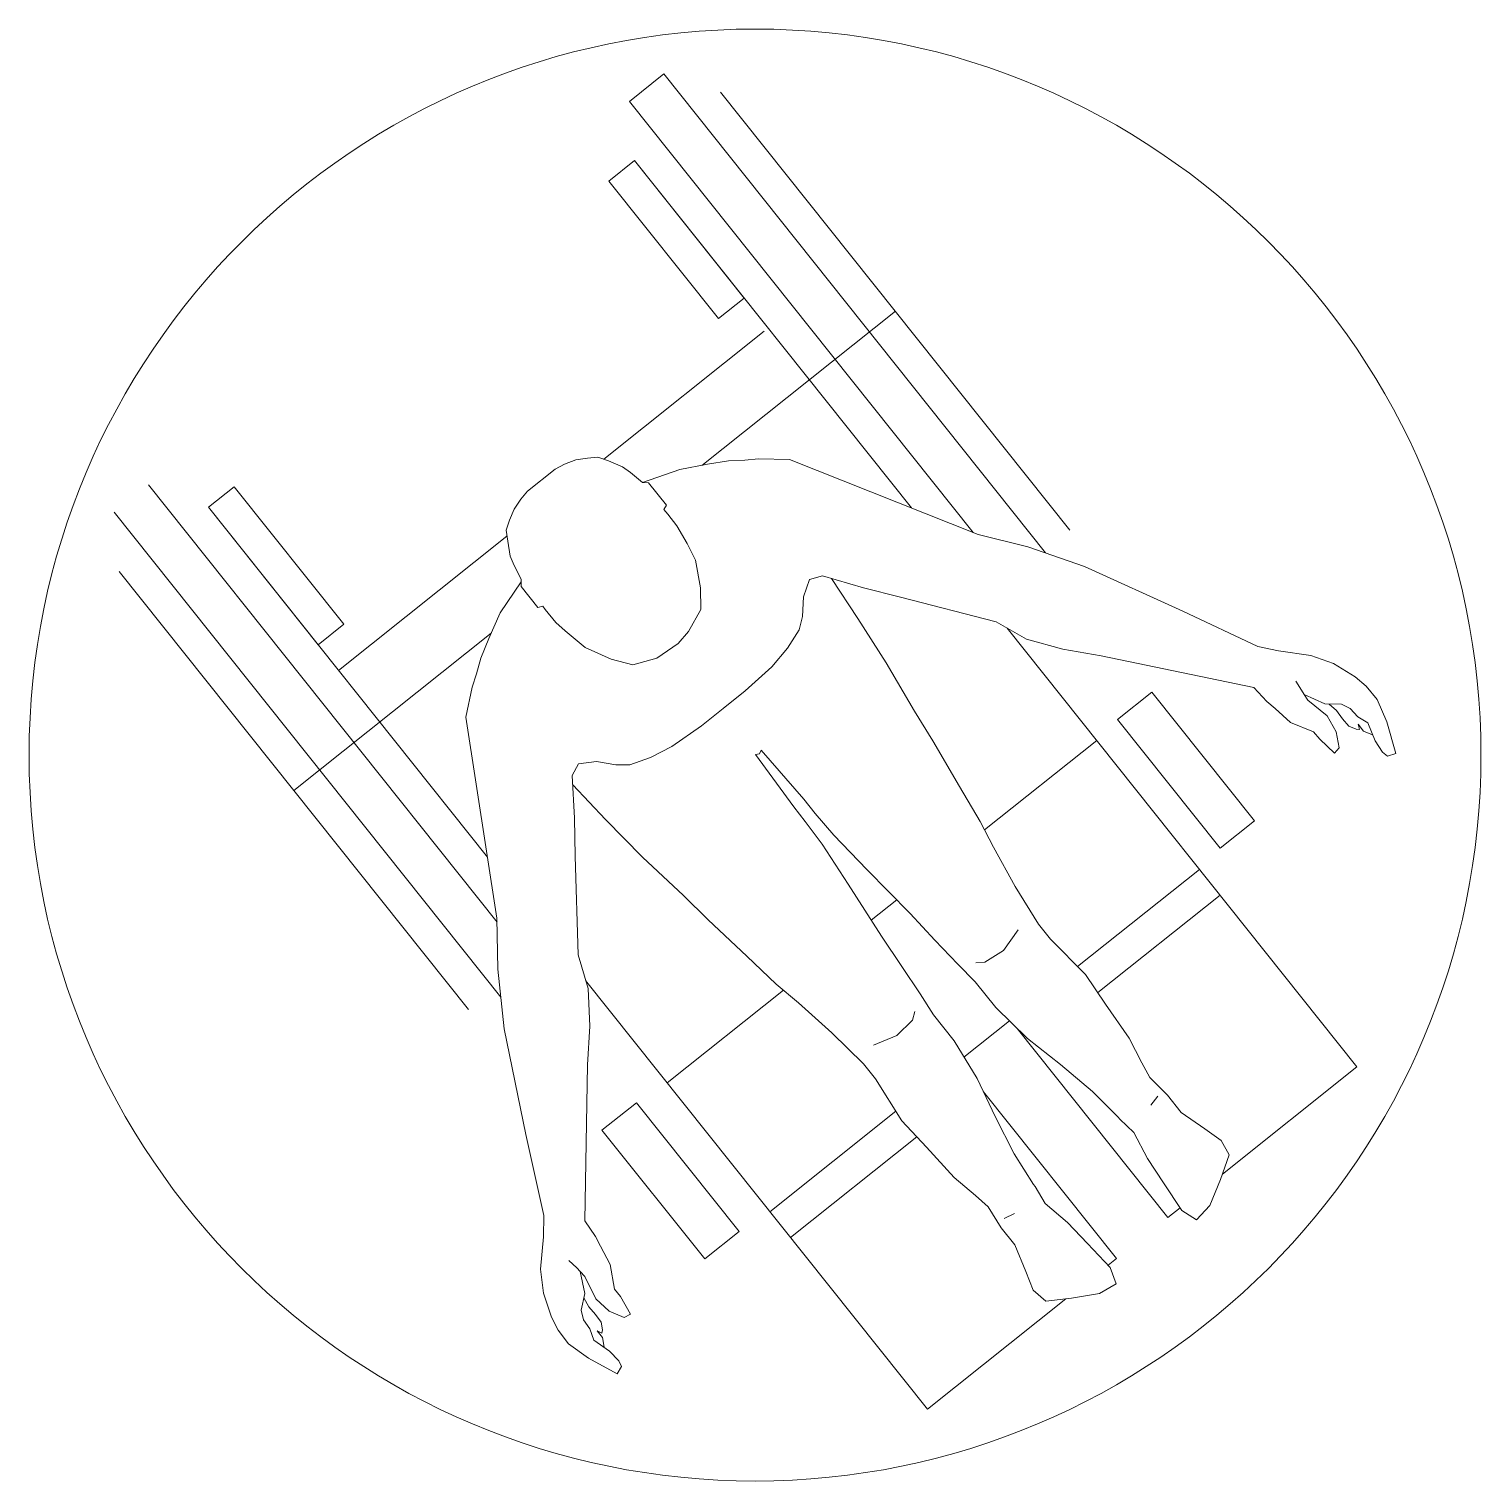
# Model space of a CAD drawing. Header units: millimetres. Extents: x 1878.23 to 1879.43, y 899.75 to 900.95.
import ezdxf

# ---------------------------------------------------------------- set-up
doc = ezdxf.new("R2010")
doc.units = ezdxf.units.MM
doc.layers.get('0').update_dxf_attribs({"lineweight": 9})

# ---------------------------------------------------------------- blocks, each defined once
blk = doc.blocks.new('*U83')
at = {"color": 0, "linetype": 'Continuous'}
for p, q in [((-0.079, 0.5619), (-0.1074, 0.5392)), ((0.2364, 0.1662), (-0.079, 0.5619)), ((-0.0322, 0.5469), (0.2564, 0.1848)), ((-0.1074, 0.5392), (0.1767, 0.1828)), ((-0.1245, 0.4733), (-0.1032, 0.4903)), ((-0.1032, 0.4903), (0.1256, 0.2032)), ((-0.1032, 0.4903), (-0.0127, 0.3767)), ((-0.034, 0.3597), (-0.1245, 0.4733)), ((-0.0127, 0.3767), (-0.034, 0.3597)), ((-0.0478, 0.2384), (0.1123, 0.366)), ((-0.1288, 0.2435), (0.0038, 0.3492)), ((-0.505, 0.2223), (-0.2169, -0.1391)), ((-0.4554, 0.2038), (-0.4341, 0.2208)), ((-0.4341, 0.2208), (-0.3436, 0.1072)), ((-0.2138, -0.2012), (-0.5334, 0.1997)), ((-0.4554, 0.2038), (-0.2248, -0.0855)), ((-0.3649, 0.0902), (-0.4554, 0.2038)), ((-0.3479, 0.0689), (-0.2087, 0.1799)), ((-0.5292, 0.1508), (-0.2406, -0.2113)), ((-0.3849, -0.0303), (-0.2217, 0.0998)), ((-0.3436, 0.1072), (-0.3649, 0.0902)), ((0.2048, 0.1039), (0.4938, -0.2587)), ((0.2787, 0.011), (0.186, -0.0628)), ((0.2628, -0.1758), (0.3636, -0.0955)), ((0.2795, -0.1973), (0.3806, -0.1168)), ((0.0924, -0.1375), (0.1134, -0.1207)), ((-0.1437, -0.1873), (0.1388, -0.5417)), ((-0.0763, -0.2719), (0.0198, -0.1953)), ((0.169, -0.2506), (0.2065, -0.2206)), ((0.213, -0.2269), (0.3376, -0.3832)), ((0.3826, -0.3473), (0.4938, -0.2587)), ((0.185, -0.2793), (0.295, -0.4172)), ((0.3291, -0.2829), (0.3234, -0.2903)), ((0.1128, -0.2954), (0.0086, -0.3784)), ((0.0256, -0.3997), (0.13, -0.3165)), ((0.2023, -0.3839), (0.2108, -0.38)), ((0.3376, -0.3832), (0.3477, -0.3751)), ((0.2881, -0.4227), (0.295, -0.4172)), ((0.1388, -0.5417), (0.2532, -0.4505))]:
    blk.add_line(p, q, dxfattribs=at)
at = {"color": 0}
blk.add_lwpolyline([(-0.197, 0.1422), (-0.2143, 0.1165), (-0.2238, 0.0952), (-0.2303, 0.079), (-0.2339, 0.0661), (-0.2375, 0.055), (-0.2428, 0.0302), (-0.217, -0.1357), (-0.2164, -0.1781), (-0.211, -0.2274), (-0.1931, -0.3147), (-0.1783, -0.3816), (-0.1785, -0.3991), (-0.1809, -0.426), (-0.1786, -0.4458), (-0.1718, -0.4657), (-0.1663, -0.4764), (-0.1578, -0.4877), (-0.1414, -0.4994), (-0.1176, -0.5125), (-0.114, -0.5063), (-0.1163, -0.5016), (-0.124, -0.4936), (-0.137, -0.4845), (-0.1402, -0.4751), (-0.1454, -0.4677), (-0.1473, -0.4598), (-0.1443, -0.4461), (-0.1483, -0.4279), (-0.1444, -0.432), (-0.1354, -0.4503), (-0.1242, -0.4605), (-0.1118, -0.4659), (-0.1066, -0.4632), (-0.115, -0.4486), (-0.1199, -0.4424), (-0.1233, -0.4221), (-0.1315, -0.407), (-0.1356, -0.3989), (-0.1445, -0.3859), (-0.1421, -0.2571), (-0.1402, -0.2251), (-0.1417, -0.194), (-0.15, -0.1662), (-0.1523, -0.0845), (-0.1529, -0.0532), (-0.1549, -0.018), (-0.1496, -0.0082), (-0.1347, -0.0064), (-0.1187, -0.0092), (-0.1072, -0.0092), (-0.0902, -0.0031), (-0.0724, 0.0062), (-0.048, 0.0232), (-0.03, 0.0376), (-0.0119, 0.052), (0.0101, 0.0719), (0.0231, 0.0873), (0.0329, 0.1025), (0.0355, 0.1136), (0.0363, 0.1299), (0.0414, 0.144), (0.0521, 0.147), (0.086, 0.1371), (0.1164, 0.1296), (0.1955, 0.1091), (0.2207, 0.0948), (0.2507, 0.0864), (0.2823, 0.0811), (0.4085, 0.0548), (0.4192, 0.0432), (0.4261, 0.0374), (0.4389, 0.026), (0.458, 0.0182), (0.463, 0.012), (0.4753, 0.0005), (0.4791, 0.005), (0.4766, 0.0183), (0.4691, 0.0315), (0.4533, 0.0444), (0.4502, 0.0491), (0.4671, 0.0412), (0.481, 0.041), (0.4883, 0.0374), (0.4944, 0.0307), (0.5029, 0.0255), (0.5088, 0.0107), (0.515, 0.0015), (0.519, -0.0018), (0.5258, 0.0003), (0.5184, 0.0265), (0.5106, 0.045), (0.5015, 0.0558), (0.4923, 0.0636), (0.4744, 0.0746), (0.4556, 0.0813), (0.4289, 0.085), (0.4118, 0.0886), (0.3498, 0.118), (0.2687, 0.1549), (0.2219, 0.1712), (0.1806, 0.1812), (0.0248, 0.2434), (-0.0007, 0.2438), (-0.0122, 0.2427), (-0.0256, 0.2422), (-0.0429, 0.2394), (-0.0658, 0.2349), (-0.0967, 0.2242)], dxfattribs=at)
at = {"color": 0, "linetype": 'Continuous'}
for points in [[(-0.0528, 0.1601), (-0.0597, 0.1738), (-0.0682, 0.1884), (-0.0758, 0.198), (-0.079, 0.2019), (-0.077, 0.2056), (-0.0918, 0.2241), (-0.0967, 0.2242), (-0.1065, 0.2325), (-0.1133, 0.2372), (-0.1249, 0.2421), (-0.1336, 0.2453), (-0.1422, 0.2445), (-0.1517, 0.2429), (-0.1613, 0.2394), (-0.1688, 0.2353), (-0.1917, 0.2171), (-0.1973, 0.2106), (-0.2029, 0.2021), (-0.2066, 0.1932), (-0.2093, 0.1849), (-0.2081, 0.1757), (-0.206, 0.1633), (-0.2029, 0.1557), (-0.1969, 0.1443), (-0.197, 0.1382), (-0.1832, 0.1209), (-0.1792, 0.1221), (-0.1771, 0.1194), (-0.1684, 0.1085), (-0.1606, 0.1016), (-0.144, 0.0878), (-0.1227, 0.0783), (-0.1046, 0.0737), (-0.0849, 0.0792), (-0.0673, 0.0913), (-0.0587, 0.101), (-0.0485, 0.1192), (-0.0489, 0.1371)], [(0.3807, -0.078), (0.4091, -0.0554), (0.3242, 0.0511), (0.2958, 0.0285)], [(-0.1018, -0.2884), (-0.1302, -0.311), (-0.0453, -0.4175), (-0.0169, -0.3949)]]:
    blk.add_lwpolyline(points, close=True, dxfattribs=at)
for points in [[(0.0595, 0.1448), (0.0813, 0.1119), (0.1048, 0.0753), (0.1281, 0.0352), (0.1432, 0.0107), (0.1654, -0.0271), (0.1824, -0.0559), (0.1934, -0.0772), (0.2114, -0.1097), (0.2305, -0.1409), (0.2404, -0.1533), (0.2694, -0.1824), (0.286, -0.2069), (0.3054, -0.235), (0.316, -0.2555), (0.3227, -0.2676), (0.3373, -0.2822), (0.3486, -0.2964), (0.368, -0.3099), (0.3815, -0.3195), (0.3882, -0.3315), (0.3811, -0.3517), (0.3722, -0.3733), (0.3612, -0.385), (0.3491, -0.3773), (0.3339, -0.3545), (0.3208, -0.3345), (0.3095, -0.313), (0.2979, -0.302), (0.2964, -0.3002), (0.2752, -0.2791), (0.2487, -0.2567), (0.2214, -0.2352), (0.1952, -0.2096), (0.1783, -0.1883), (0.1638, -0.1737), (0.145, -0.1539), (0.1245, -0.1319), (0.0886, -0.0956), (0.0613, -0.0671), (0.046, -0.0492), (0.0365, -0.0375), (0.0013, 0.003), (0, 0), (-0.0032, -0.0006), (0.0284, -0.0439), (0.0377, -0.0558), (0.0518, -0.0747), (0.0734, -0.1076), (0.1008, -0.1508), (0.1176, -0.1757), (0.1328, -0.1984), (0.1438, -0.2158), (0.1608, -0.2371), (0.1798, -0.2683), (0.1947, -0.2997), (0.2106, -0.3305), (0.2265, -0.356), (0.2279, -0.3577), (0.2361, -0.3716), (0.2545, -0.3874), (0.2711, -0.4046), (0.2899, -0.4245), (0.2947, -0.438), (0.2809, -0.4461), (0.2578, -0.4499), (0.2366, -0.4524), (0.2263, -0.4432), (0.22, -0.4279), (0.2111, -0.4059), (0.1998, -0.3917), (0.1889, -0.3743), (0.1786, -0.3651), (0.1609, -0.3502), (0.1379, -0.325), (0.1177, -0.3033), (0.0958, -0.2685), (0.0859, -0.2561), (0.0597, -0.2305), (0.0321, -0.2058), (0.0138, -0.1903), (-0.0105, -0.1672), (-0.0424, -0.1372), (-0.0629, -0.117), (-0.0968, -0.0853), (-0.1272, -0.0543), (-0.1544, -0.0257)], [(0.4433, 0.0602), (0.4479, 0.0525), (0.4502, 0.0491)], [(0.5068, 0.0157), (0.5067, 0.0157), (0.4992, 0.0188), (0.4947, 0.0245), (0.4959, 0.0202), (0.493, 0.0204), (0.4872, 0.0228), (0.4819, 0.0288), (0.477, 0.0357), (0.4707, 0.0411)], [(0.2138, -0.1455), (0.2017, -0.1625), (0.1863, -0.1723), (0.1789, -0.1726)], [(0.0941, -0.2409), (0.1134, -0.2329), (0.1264, -0.22), (0.1284, -0.2129)], [(-0.1483, -0.4279), (-0.1511, -0.4249), (-0.1576, -0.4187)], [(-0.1284, -0.4905), (-0.1284, -0.4904), (-0.1297, -0.4824), (-0.1343, -0.4768), (-0.1303, -0.4789), (-0.1298, -0.4761), (-0.1309, -0.4698), (-0.1356, -0.4633), (-0.1412, -0.457), (-0.1451, -0.4497)]]:
    blk.add_lwpolyline(points, dxfattribs=at)
blk.add_circle((-0.0037, -0.001), 0.6, dxfattribs=at)

msp = doc.modelspace()

# ---------------------------------------------------------------- block references
msp.add_blockref('*U83', (1878.836, 900.3496))

doc.saveas('drawing.dxf')
